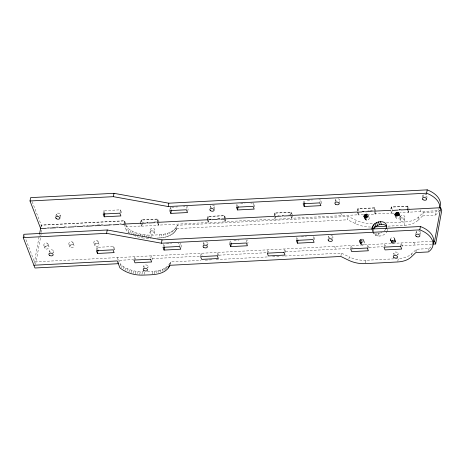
<?xml version="1.0" encoding="UTF-8"?>
<svg xmlns="http://www.w3.org/2000/svg" width="465" height="465" viewBox="0 0 465 465"><rect width="100%" height="100%" fill="white"/><g stroke="black" fill="none" stroke-linecap="round" stroke-linejoin="round"><path stroke-width="0.35" stroke-dasharray="2.33 1.74" d="M359.468 241.254L360.305 239.609L361.863 239.045A2.174 1.593 -21.1 0 1 363.642 240.608A2.174 1.593 -21.1 0 1 361.259 242.393L360.253 242.219L359.468 241.254L360.666 244.404L362.322 245.148A2.174 1.593 -21.1 0 0 364.711 243.369A2.174 1.593 -21.1 0 0 362.933 241.8L361.863 239.045M362.933 241.8L360.974 242.73L360.666 244.404M365.066 218.719L365.461 219.869L366.844 220.288A2.174 1.593 -21.1 0 0 369.082 218.939A2.174 1.593 -21.1 0 0 368.454 217.108M373.035 232.122L373.412 229.6M390.414 239.655L390.42 239.225A2.174 1.593 -21.1 0 1 392.809 237.446A2.174 1.593 -21.1 0 1 394.587 239.01L395.651 241.771C394.146 245.206 390.205 243.207 390.414 239.655L391.879 243.137M390.42 239.225L391.611 242.806M396.157 216.684L396.006 217.12A2.174 1.593 -21.1 0 0 397.784 218.69A2.174 1.593 -21.1 0 0 400.173 216.905L399.778 215.754M34.259 263.225L39.542 234.209M40.949 226.455L41.205 225.043L124.556 220.736L127.305 227.856C136.245 235.296 148.62 235.941 159.669 234.622C166.394 234.354 174.52 232.082 177.316 225.269L348.186 216.446L356.033 220.259A22.25 13.828 10.3 0 0 372.727 223.619M41.03 226.554L41.275 225.217L124.626 220.91L124.016 224.258M35.602 264.463L41.885 229.919M49.22 252.239L49.464 250.897M55.87 216.237L56.236 214.231M53.522 252.745L53.766 251.402M60.049 217.417L60.537 214.737M96.505 250.036L96.993 247.357L113.663 246.496L114.727 249.252L114.483 250.594M103.154 214.034L103.765 210.686L120.435 209.825L121.499 212.586L121.255 213.923M113.297 248.502L113.663 246.496M120.069 211.837L120.435 209.825M117.494 259.586L117.854 257.575L120.534 264.521C127.026 269.764 135.588 272.077 143.854 271.746M124.074 223.415L124.556 220.736M118.313 263.684L118.924 260.336L133.42 259.586M125.626 223.496L125.015 226.844L141.686 225.984L142.174 223.305M120.296 265.864L120.534 264.521M129.886 233.477L126.695 231.204L127.305 227.856M121.696 267.706L122.063 265.701M128.218 232.378L128.828 229.03M123.359 268.805L123.725 266.8M130.008 232.808L130.496 230.129M125.033 270.485L125.521 267.805M131.804 233.819L132.293 231.14M127.061 270.729L127.427 268.718M133.711 234.732L134.199 232.052M128.945 272.205L129.433 269.526M135.71 235.534L136.198 232.855M131.025 272.897L131.514 270.217M137.791 236.226L138.279 233.546M134.042 259.394L134.525 256.715L135.594 259.476M140.744 222.555L141.226 219.875L157.897 219.015L159.03 221.945L158.42 225.298L141.749 226.159L140.622 223.223M140.808 222.729L141.296 220.05L157.966 219.189L157.6 221.195M133.164 273.467L133.653 270.787M141.749 226.159L142.116 224.147M140.052 236.127L140.418 234.122M135.344 273.914L135.832 271.235M142.232 236.575L142.598 234.569M137.669 273.565L138.029 271.554M133.589 235.4L137.669 236.894L144.191 238.237L144.801 234.889M139.75 274.426L140.232 271.746M146.638 237.086L147.004 235.075M141.935 274.478L142.418 271.798M148.701 237.813L149.189 235.133M143.557 267.375L143.801 266.038M149.963 232.715L150.573 229.367M144.08 274.402L144.569 271.723M150.73 238.406L151.334 235.052M147.858 267.881L148.103 266.544M154.264 233.221L154.874 229.873M150.834 257.866L151.201 255.855L152.264 258.616L151.898 260.627M157.414 221.695L157.897 219.015M158.722 223.113L158.356 225.124L208.367 222.537L208.611 221.201M152.415 273.972L152.904 271.293C158.228 271.048 163.895 269.735 167.859 265.957M156.978 238.08L159.065 237.975L159.669 234.622M154.537 273.827L155.025 271.147M159.065 237.975L161.186 237.83L161.797 234.482M156.717 272.885L157.083 270.874M161.186 237.83L163.244 237.557L163.854 234.203M163.122 246.636L163.61 243.956L164.674 246.717M169.888 209.971L170.376 207.291L177.624 206.913M158.693 272.478L159.059 270.467M163.244 237.557L165.215 237.15L165.825 233.802M160.565 271.949L160.931 269.938M165.215 237.15L167.092 236.621L167.696 233.273M162.32 271.298L162.686 269.287M167.092 236.621L168.847 235.97L169.452 232.622M163.942 270.531L164.308 268.52M168.847 235.97L170.469 235.203L171.079 231.855M165.418 269.654L165.784 267.648M170.469 235.203L171.945 234.325L172.556 230.977M166.732 268.677L167.098 266.672M171.945 234.325L173.259 233.349L173.869 230.001M173.259 233.349L174.404 232.279L175.009 228.931M174.404 232.279L175.363 231.128L175.973 227.78M169.731 264.562L170.545 261.94L200.956 260.365M175.363 231.128L176.13 229.908L176.741 226.554M170.062 264.62L170.545 261.94M176.13 229.908L177.316 225.269M179.792 245.776L180.281 243.096L178.107 243.212M186.68 208.436L187.046 206.431L183.425 206.617M181.1 247.194L181.344 245.857L180.281 243.096M187.75 211.197L188.11 209.186L187.046 206.431M200.723 255.953L201.211 253.274L202.06 255.477M207.425 219.114L207.913 216.434L224.583 215.574L225.496 217.951M207.367 219.951L207.977 216.603L224.647 215.743L224.037 219.091M203.304 244.939L203.67 242.933M210.07 208.274L210.436 206.262M225.711 218.504L225.101 221.852L208.43 222.712L209.041 219.364L207.913 216.434M207.605 245.45L207.965 243.439M214.249 209.448L214.737 206.768M217.393 255.093L217.882 252.414L218.945 255.169L218.579 257.18M224.095 218.248L224.583 215.574M225.403 219.672L225.037 221.677L275.048 219.096L275.658 215.748M229.803 243.195L230.291 240.515L231.14 242.724M236.569 206.524L237.057 203.844L238.121 206.605M246.473 242.335L246.962 239.655L245.514 239.731M253.245 205.664L253.727 202.984L250.833 203.135M247.659 244.421L248.025 242.41L246.962 239.655M254.553 207.082L254.797 205.745L253.727 202.984M267.404 252.507L267.892 249.827L268.741 252.036M274.106 215.667L274.594 212.987L291.264 212.127L292.392 215.057M274.048 216.51L274.658 213.162L291.328 212.302L290.962 214.307M292.148 216.399L291.782 218.405L275.111 219.271L275.478 217.26M284.074 251.646L284.563 248.967L285.626 251.728L285.382 253.065M290.776 214.807L291.264 212.127M292.084 216.225L291.718 218.236L358.399 214.789L359.009 211.441M296.484 239.748L296.972 237.069L298.036 239.83M303.134 203.751L303.738 200.403L304.808 203.159M313.154 238.888L313.643 236.208L314.706 238.969L314.462 240.306M319.804 202.891L320.408 199.543L318.961 199.613M321.234 203.641L321.478 202.298L320.408 199.543M328.453 237.813L328.697 236.476M335.096 201.816L335.463 199.805M332.754 238.318L332.998 236.981M339.154 203.658L339.764 200.31M340.932 255.791L341.42 253.111L282.772 256.139M370.71 227.007A22.25 13.828 10.3 0 1 355.423 223.607L347.576 219.794L348.186 216.446M350.755 248.2L351.244 245.52L352.307 248.281M357.579 210.692L357.945 208.68L374.616 207.82L375.679 210.581L375.069 213.929L391.739 213.069L392.35 209.721M348.901 258.935L349.267 256.93L341.42 253.111M357.643 210.866L358.009 208.855L374.68 207.994L374.191 210.674M355.423 223.607L356.033 220.259M363.537 214.702L358.463 214.964L358.829 212.953M367.426 247.339L367.914 244.66L368.978 247.421L368.611 249.432M374.616 207.82L374.005 211.168L375.133 214.103L368.611 214.441M365.467 262.963L365.955 260.284L394.692 258.802M375.133 214.103L375.499 212.092M384.096 246.479L384.584 243.8L385.433 246.008M390.92 208.971L391.286 206.96L407.956 206.1L409.084 209.029L408.473 212.377L399.778 212.831M390.984 209.14L391.35 207.134L408.02 206.274L407.532 208.948M393.983 213.127L391.803 213.237L392.169 211.232M393.611 254.46L393.855 253.117M400.016 219.8L400.627 216.452M397.912 254.965L398.156 253.628M404.318 220.305L404.928 216.957M397.796 261.295L398.284 258.616A22.25 13.828 10.3 0 0 411.781 253.698L416.437 249.24L428.939 248.589A21.721 13.497 10.3 0 0 432.241 245.317M400.766 245.619L401.254 242.939L402.318 245.7L402.074 247.037M387.92 226.153L404.445 225.298L405.056 221.95A22.25 13.828 10.3 0 0 418.547 217.033L423.202 212.569L435.705 211.924A21.721 13.497 10.3 0 0 439.012 208.651M407.956 206.1L407.346 209.448L408.473 212.377M408.776 210.197L408.41 212.209L441.029 210.523M411.537 255.041L411.781 253.698M404.445 225.298A22.25 13.828 10.3 0 0 417.942 220.381L418.547 217.033M415.844 233.947L416.21 231.942M422.609 197.282L422.976 195.271M415.948 251.914L416.437 249.24M417.942 220.381L422.592 215.917L423.202 212.569M420.145 234.453L420.511 232.448M426.667 199.125L427.277 195.777M428.573 250.6L428.939 248.589M422.592 215.917L435.095 215.272L435.705 211.924M390.815 240.376C392.082 241.329 394.198 240.527 394.587 239.01M169.975 263.225L168.243 265.602M240.684 203.658L245.032 203.432M307.365 200.217L312.439 199.95M120.046 212.662L121.499 212.586M47.343 227.542L49.517 227.426M52.417 227.28L55.318 227.129M56.044 227.089L58.218 226.978M64.013 226.682L67.64 226.49M74.162 226.153L76.336 226.042M82.863 225.705L87.932 225.444M92.285 225.217L94.459 225.107M97.354 224.955L100.254 224.804M100.981 224.769L103.154 224.659M108.955 224.357L112.577 224.171M119.825 223.799L121.272 223.723M142.296 222.636L143.743 222.561M146.644 222.41L148.091 222.334M153.892 222.038L158.24 221.811M208.977 219.189L211.151 219.079M217.672 218.742L222.747 218.48M277.832 215.632L279.279 215.562M282.179 215.411L283.627 215.336M288.701 215.074L291.602 214.923M361.91 211.29L364.804 211.139M367.705 210.994L369.158 210.918M369.878 210.878L373.505 210.692M398.871 209.384L402.498 209.198M146.708 222.584L148.161 222.508M156.13 222.096L158.303 221.985M209.041 219.364L211.215 219.253M217.736 218.916L220.637 218.765M282.243 215.58L283.697 215.51M361.973 211.465L364.874 211.313M371.396 210.976L373.569 210.866M398.941 209.552L400.388 209.477M47.186 228.228L49.36 228.117M56.608 227.74L58.061 227.664M65.309 227.292L67.483 227.182M74.731 226.804L76.179 226.728M83.427 226.356L86.327 226.205M92.122 225.909L95.023 225.757M100.824 225.455L103.724 225.31M110.972 224.932L112.42 224.857M119.668 224.485L121.842 224.368M146.487 223.095L147.934 223.026M209.541 219.84L210.994 219.765M218.242 219.393L221.137 219.242M282.023 216.097L283.47 216.022M362.473 211.941L365.374 211.79M371.169 211.494L374.069 211.343M398.714 210.07L400.162 209.994M176.706 228.617L347.576 219.794M386.374 222.915L405.056 221.95M166.511 243.811L171.585 243.55M233.912 240.329L238.987 240.062M301.32 236.848L306.394 236.58M113.28 249.327L114.727 249.252M431.718 241.364L34.503 261.882L25.418 238.33M152.264 258.616L200.101 256.145M218.945 255.169L268.229 252.623M285.626 251.728L350.133 248.391M368.978 247.421L382.747 246.712M400.865 245.776L432.066 244.16M205.303 260.144L211.819 259.807M216.161 259.58L268.293 256.889M272.635 256.663L279.151 256.331M147.347 271.577L152.904 271.293M395.413 258.767L397.569 258.656M148.579 238.481L144.191 238.237M380.149 233.046A7.603 5.568 -21.1 0 1 378.225 233.349L376.377 233.244L377.441 236.005L379.295 236.104A7.603 5.568 -21.1 0 0 387.124 231.396M372.872 231.843L374.447 234.656L377.441 236.005M372.442 230.745L373.07 231.512M420.273 209.907L420.912 211.563M413.757 242.294L414.821 245.055M399.33 214.266L400.185 216.475M399.325 214.696L400.173 216.905M395.285 215.737L396.134 217.946M391.286 206.96L392.204 209.337M390.74 210.482L391.803 213.237M394.46 238.19L395.523 240.946M394.436 239.446L395.5 242.207M394.157 239.864L395.221 242.62M393.762 240.225L394.826 242.986M393.28 240.515L394.343 243.271M392.751 240.707L393.814 243.468M392.198 240.794L393.262 243.55M391.67 240.765L392.733 243.52M391.199 240.62L392.262 243.381M378.225 233.349L379.295 236.104M368.466 216.027L369.105 217.678M374.935 233.302L375.79 235.511M372.639 229.518L373.064 230.623M373.383 231.895L374.447 234.656M371.971 229.367L372.825 231.576M365.781 217.527L366.844 220.288M365.676 218.602L366.315 220.259M364.775 217.358L365.845 220.114M364.607 217.667L365.461 219.869M364.339 217.335L365.194 219.544M357.945 208.68L358.864 211.064M357.335 212.034L358.463 214.964M363.52 239.789L364.583 242.544M361.317 239.126L362.38 241.887M360.782 239.318L361.846 242.079M360.305 239.609L361.369 242.37M361.259 242.393L362.322 245.148M359.91 239.975L360.974 242.73M360.73 242.364L361.793 245.119M359.625 240.388L360.689 243.149M360.253 242.219L361.317 244.979M359.474 240.824L360.544 243.584M359.869 241.974L360.939 244.735M340.665 212.894L341.728 215.65M334.573 246.386L335.637 249.141M290.654 215.475L291.782 218.405M274.594 212.987L275.722 215.917M274.408 217.44L275.111 219.271M223.973 218.922L225.101 221.852M207.303 219.782L208.43 222.712M170.376 207.291L171.44 210.052M157.356 222.537L158.42 225.298M141.226 219.875L142.36 222.811M123.952 224.089L126.695 231.204M103.765 210.686L104.828 213.447M97.865 241.143L98.929 243.904M96.993 247.357L97.848 249.56M93.947 243.003L95.017 245.764M72.86 242.434L73.923 245.195M68.942 244.294L70.012 247.055M32.184 201.665L42.274 227.804M47.854 243.73L48.918 246.485M43.937 245.59L45.006 248.345M24.378 235.639L25.157 237.656M50.522 252.204A2.174 1.349 10.3 0 1 49.988 250.083A2.174 1.349 10.3 0 1 53.283 250.472A2.174 1.349 10.3 0 1 52.673 252.454M416.82 232.977A2.174 1.349 10.3 0 1 417.146 230.936A2.174 1.349 10.3 0 1 420.319 231.849A2.174 1.349 10.3 0 1 418.889 233.575M365.955 260.284A22.25 13.828 10.3 0 1 349.267 256.93M204.722 244.235A2.174 1.349 10.3 0 1 204.315 242.044A2.174 1.349 10.3 0 1 207.692 242.724A2.174 1.349 10.3 0 1 206.35 244.567M330.871 235.366A2.174 1.349 10.3 0 1 332.981 236.801A2.174 1.349 10.3 0 1 331.376 238.109M329.749 237.778A2.174 1.349 10.3 0 1 329.79 235.424M144.853 267.34A2.174 1.349 10.3 0 1 144.319 265.219A2.174 1.349 10.3 0 1 147.614 265.608A2.174 1.349 10.3 0 1 147.004 267.596M395.424 254.622A2.174 1.349 10.3 0 1 394.157 252.472A2.174 1.349 10.3 0 1 397.546 252.588A2.174 1.349 10.3 0 1 397.064 254.675M439.355 210.087A21.721 13.497 10.3 0 1 435.095 215.272M338.195 198.811A2.174 1.349 10.3 0 1 339.746 200.13A2.174 1.349 10.3 0 1 338.665 201.362M336.515 201.113A2.174 1.349 10.3 0 1 336.561 198.753M212.61 205.158A2.174 1.349 10.3 0 1 214.72 206.588A2.174 1.349 10.3 0 1 213.115 207.896M211.488 207.57A2.174 1.349 10.3 0 1 211.534 205.21M57.805 215.731A2.174 1.349 10.3 0 1 56.532 213.58A2.174 1.349 10.3 0 1 59.921 213.702A2.174 1.349 10.3 0 1 59.439 215.789M424.028 196.579A2.174 1.349 10.3 0 1 423.627 194.387A2.174 1.349 10.3 0 1 427.004 195.062A2.174 1.349 10.3 0 1 425.661 196.904M391.483 241.986A2.174 1.593 -21.1 0 1 393.872 240.202A2.174 1.593 -21.1 0 1 395.651 241.771M387.723 228.856A7.603 5.568 -21.1 0 1 387.357 230.89M385.781 229.135A7.603 5.568 -21.1 0 1 384.195 230.966M382.015 232.372A7.603 5.568 -21.1 0 1 380.783 232.866M151.183 230.402A2.174 1.349 10.3 0 0 154.793 230.216A2.174 1.349 10.3 0 0 152.189 228.239A2.174 1.349 10.3 0 0 151.183 230.402M150.573 233.756A2.174 1.349 10.3 0 0 154.182 233.564A2.174 1.349 10.3 0 0 151.578 231.593A2.174 1.349 10.3 0 0 150.573 233.756M401.237 217.486A2.174 1.349 10.3 0 0 404.846 217.3A2.174 1.349 10.3 0 0 402.242 215.324A2.174 1.349 10.3 0 0 401.237 217.486M400.627 220.834A2.174 1.349 10.3 0 0 404.236 220.648A2.174 1.349 10.3 0 0 401.632 218.672A2.174 1.349 10.3 0 0 400.627 220.834M71.133 247.769A2.174 1.593 -21.1 0 0 74.057 245.59A2.174 1.593 -21.1 0 0 70.709 245.014A2.174 1.593 -21.1 0 0 71.133 247.769M96.139 246.479A2.174 1.593 -21.1 0 0 99.062 244.294A2.174 1.593 -21.1 0 0 95.714 243.724A2.174 1.593 -21.1 0 0 96.139 246.479M46.128 249.06A2.174 1.593 -21.1 0 0 49.052 246.88A2.174 1.593 -21.1 0 0 45.704 246.311A2.174 1.593 -21.1 0 0 46.128 249.06M70.07 245.008A2.174 1.593 -21.1 0 0 72.993 242.829A2.174 1.593 -21.1 0 0 69.645 242.259A2.174 1.593 -21.1 0 0 70.07 245.008M95.075 243.718A2.174 1.593 -21.1 0 0 97.999 241.538A2.174 1.593 -21.1 0 0 94.651 240.969A2.174 1.593 -21.1 0 0 95.075 243.718M45.064 246.305A2.174 1.593 -21.1 0 0 47.988 244.119A2.174 1.593 -21.1 0 0 44.64 243.55A2.174 1.593 -21.1 0 0 45.064 246.305"/><path stroke-width="0.7" d="M363.99 216.388L364.827 214.743L366.391 214.179A2.174 1.593 -21.1 0 1 368.17 215.743A2.174 1.593 -21.1 0 1 365.781 217.527L364.775 217.358L363.99 216.388L364.421 217.492M371.971 229.367C371.657 224.903 376.33 221.857 380.358 221.625A7.603 5.568 -21.1 0 1 386.06 228.641M118.313 263.684L34.962 267.991L23.25 237.644L23.86 234.296L107.212 229.989L162.029 239.864L420.418 226.519A21.721 13.497 10.3 0 1 433.194 243.41M46.465 228.263L40.664 228.565L30.016 200.973L30.626 197.625L113.977 193.318L168.801 203.199L427.19 189.854A21.721 13.497 10.3 0 1 439.966 206.739M39.67 233.506L40.693 227.862M97.452 253.466L96.383 250.705L113.053 249.845L114.123 252.6L97.452 253.466L98.057 250.112M104.218 216.795L103.154 214.034L119.825 213.173L120.888 215.934L104.218 216.795L104.828 213.447M23.25 237.644L106.601 233.337L107.212 229.989M30.016 200.973L113.367 196.666L113.977 193.318M106.601 233.337L161.419 243.212L162.029 239.864M113.367 196.666L168.191 206.547L168.801 203.199M164.064 250.065L163 247.31L179.67 246.444L180.734 249.205L164.064 250.065L164.552 247.386M170.835 213.4L169.766 210.639L186.436 209.779L187.505 212.54L170.835 213.4L171.318 210.721M33.899 265.23L117.25 260.929L119.929 267.869C126.608 273.269 135.466 275.547 143.958 275.071C152.317 274.693 162.82 275.141 168.597 267.799L168.836 266.457M168.597 267.799L169.609 265.236M230.745 246.624L229.681 243.863L246.351 243.003L247.415 245.758L230.745 246.624L231.355 243.271M237.516 209.953L236.453 207.192L253.123 206.332L254.186 209.093L237.516 209.953L238.121 206.605M297.426 243.178L296.362 240.417L313.032 239.556L314.096 242.317L297.426 243.178L297.914 240.498M304.197 206.512L303.134 203.751L319.804 202.891L320.867 205.646L304.197 206.512L304.808 203.159M169.365 266.573L169.94 265.288L340.81 256.459L348.657 260.278A22.25 13.828 10.3 0 0 365.345 263.638L397.674 261.964A22.25 13.828 10.3 0 0 411.17 257.046L415.826 252.588L428.329 251.943A21.721 13.497 10.3 0 0 419.814 229.867L420.418 226.519M439.803 208.053A21.721 13.497 10.3 0 0 426.579 193.202L427.19 189.854M432.781 244.125L435.659 243.974L434.595 241.219L440.686 207.727L407.346 209.448M435.659 243.974L441.75 210.482L440.686 207.727M394.942 214.359C395.238 212.383 399.168 211.738 399.11 214.144A2.174 1.593 -21.1 0 1 396.721 215.929A2.174 1.593 -21.1 0 1 394.942 214.359L395.581 216.016M386.27 225.833A7.603 5.568 -21.1 0 0 381.422 224.386C378.272 224.618 375.145 226.275 373.587 229.094L372.523 226.333M366.391 214.179L367.455 216.934L365.496 217.87L364.432 215.109M398.924 215.371L396.831 215.905L395.767 213.144M168.191 206.547L426.579 193.202M123.952 224.089L140.622 223.223M157.292 222.363L207.303 219.782M223.973 218.922L273.984 216.335M290.654 215.475L357.335 212.034M374.005 211.168L390.676 210.308M50.086 228.077L55.887 227.78M58.782 227.629L64.583 227.327M68.204 227.141L74.005 226.844M76.905 226.693L82.7 226.391M86.327 226.205L92.122 225.909M95.023 225.757L100.824 225.455M103.724 225.31L110.246 224.973M113.146 224.822L118.941 224.519M121.842 224.368L124.016 224.258M140.686 223.398L145.76 223.136M148.661 222.985L155.182 222.648M207.367 219.951L208.82 219.881M211.715 219.73L217.515 219.428M221.137 219.242L224.037 219.091M274.774 216.469L281.296 216.132M284.196 215.987L289.997 215.684M357.399 212.203L361.747 211.976M365.374 211.79L371.169 211.494M392.193 210.407L397.988 210.104M400.888 209.959L407.41 209.622M374.988 226.821L386.485 226.222M161.419 243.212L419.814 229.867M433.159 241.289L434.595 241.219M398.714 212.993L399.139 214.098M398.331 212.749L399.185 214.958M397.86 212.61L398.714 214.818M397.331 212.581L398.395 215.342M396.779 212.662L397.848 215.423M396.25 212.86L397.313 215.615M395.372 213.511L396.226 215.719M395.093 213.923L395.942 216.132M380.358 221.625L381.422 224.386M378.434 221.921L379.498 224.682M376.569 222.596L377.632 225.356M374.889 223.607L375.952 226.368M373.511 224.88L374.575 227.641M372 227.862L372.424 228.966M365.839 214.26L366.902 217.021M365.304 214.458L366.368 217.213M364.827 214.743L365.891 217.504M364.147 215.522L365.002 217.73M364.002 215.958L364.641 217.614M150.59 259.203L133.92 260.063L134.984 262.824L151.654 261.964L150.59 259.203M217.271 255.762L200.601 256.622L201.665 259.383L218.335 258.517L217.271 255.762M283.952 252.315L267.282 253.175L268.346 255.936L285.016 255.076L283.952 252.315M367.303 248.008L350.633 248.874L351.697 251.629L368.367 250.769L367.303 248.008M400.644 246.287L383.974 247.148L385.037 249.908L401.708 249.048L400.644 246.287M49.47 255.285A2.174 1.349 10.3 0 0 53.08 255.093A2.174 1.349 10.3 0 0 50.476 253.117A2.174 1.349 10.3 0 0 49.47 255.285M416.21 236.325A2.174 1.349 10.3 0 0 419.819 236.139A2.174 1.349 10.3 0 0 417.215 234.162A2.174 1.349 10.3 0 0 416.21 236.325M203.67 247.316A2.174 1.349 10.3 0 0 207.28 247.13A2.174 1.349 10.3 0 0 204.676 245.154A2.174 1.349 10.3 0 0 203.67 247.316M328.697 240.858A2.174 1.349 10.3 0 0 332.306 240.672A2.174 1.349 10.3 0 0 329.702 238.696A2.174 1.349 10.3 0 0 328.697 240.858M143.807 270.421A2.174 1.349 10.3 0 0 147.417 270.235A2.174 1.349 10.3 0 0 144.813 268.259A2.174 1.349 10.3 0 0 143.807 270.421M393.861 257.505A2.174 1.349 10.3 0 0 397.47 257.319A2.174 1.349 10.3 0 0 394.866 255.343A2.174 1.349 10.3 0 0 393.861 257.505M422.981 199.659A2.174 1.349 10.3 0 0 426.591 199.473A2.174 1.349 10.3 0 0 423.987 197.497A2.174 1.349 10.3 0 0 422.981 199.659M56.236 218.614A2.174 1.349 10.3 0 0 59.846 218.428A2.174 1.349 10.3 0 0 57.242 216.452A2.174 1.349 10.3 0 0 56.236 218.614M210.436 210.651A2.174 1.349 10.3 0 0 214.045 210.465A2.174 1.349 10.3 0 0 211.447 208.489A2.174 1.349 10.3 0 0 210.436 210.651M335.468 204.193A2.174 1.349 10.3 0 0 339.072 204.007A2.174 1.349 10.3 0 0 336.474 202.031A2.174 1.349 10.3 0 0 335.468 204.193"/></g></svg>
